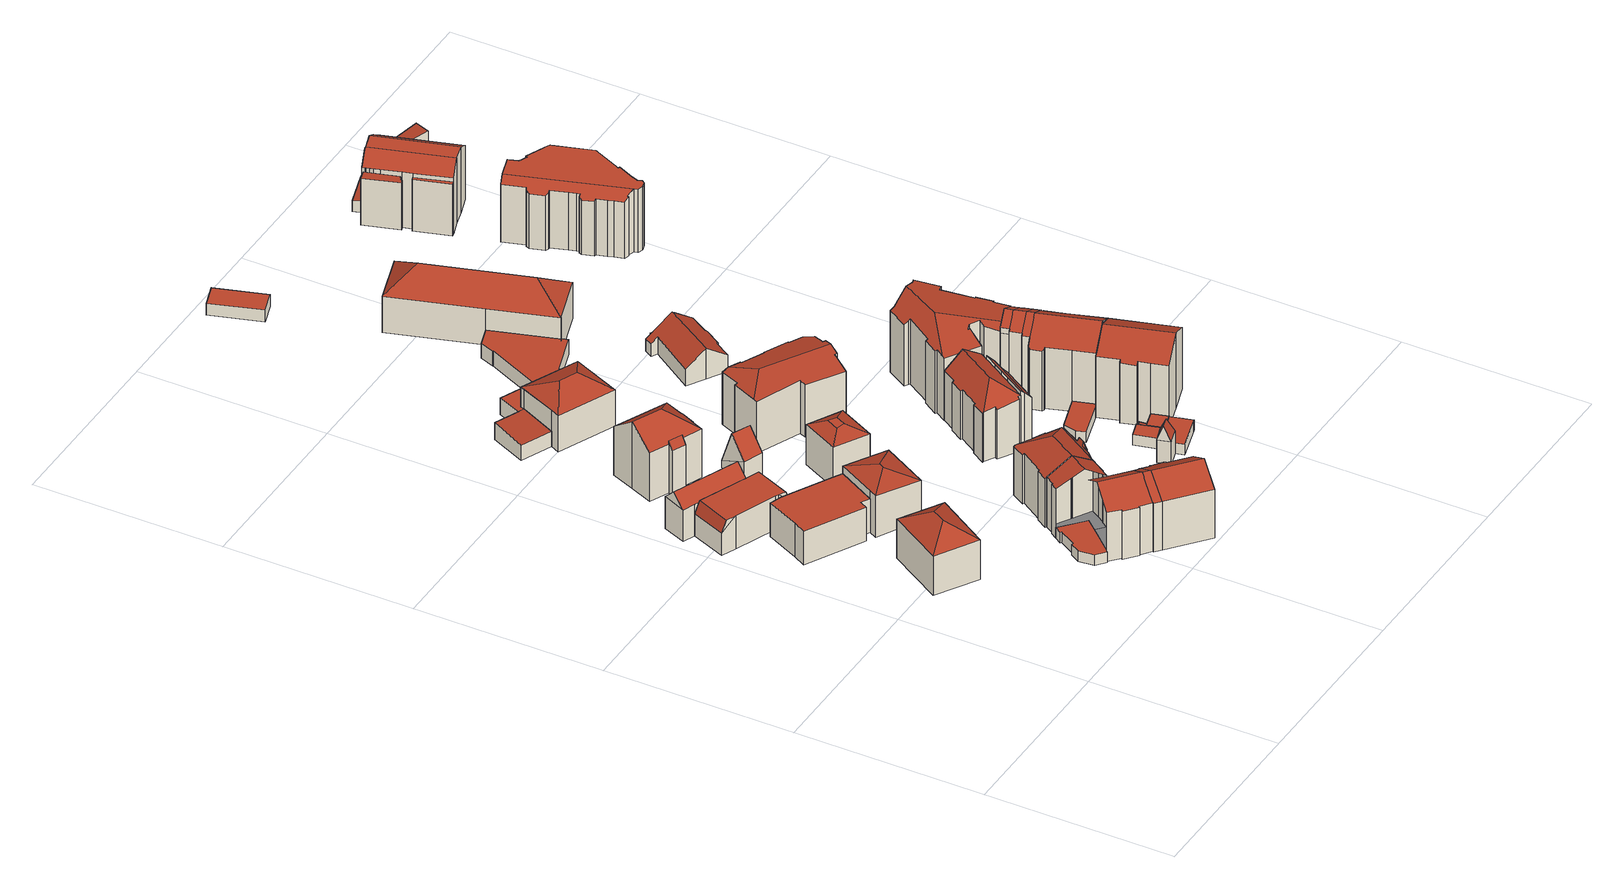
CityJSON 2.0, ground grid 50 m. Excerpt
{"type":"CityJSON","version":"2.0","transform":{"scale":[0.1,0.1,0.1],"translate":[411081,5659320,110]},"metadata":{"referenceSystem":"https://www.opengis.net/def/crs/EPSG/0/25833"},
"CityObjects":{
"building1":{"type":"Building","attributes":{"Dachtyp_tdc":"tdcHipRoof","Gemeindeschluessel":14612000,"Dachneigung":32.7,"QualitaetDacherkennung":68,"Geometrietyp2DReferenz":"3000","measuredHeight":15.18,"function":"31001_9998","roofType":"3200"},"geometry":[{"type":"Solid","lod":"2","boundaries":[[[[0,1,2,3]],[[1,4,5,2]],[[4,6,7,5]],[[6,0,3,7]],[[4,1,8]],[[0,6,9]],[[1,0,9,8]],[[6,4,8,9]],[[3,2,5,7]]]],"semantics":{"surfaces":[{"type":"WallSurface"},{"type":"RoofSurface"},{"type":"GroundSurface"}],"values":[[0,0,0,0,1,1,1,1,2]]}}]},
"building2":{"type":"Building","attributes":{"Dachtyp_tdc":"tdcFreeFormRoof","Gemeindeschluessel":14612000,"Dachneigung":0.311,"QualitaetDacherkennung":63,"Geometrietyp2DReferenz":"3000","measuredHeight":9.63,"function":"31001_9998","roofType":"5000"},"geometry":[{"type":"Solid","lod":"2","boundaries":[[[[10,11,12,13]],[[11,14,15,12]],[[14,16,17,15]],[[16,18,19,17]],[[18,20,21,19]],[[20,22,23,21]],[[22,24,25,23]],[[24,10,13,25]],[[20,18,26,27]],[[28,29,14,11]],[[27,26,16,29,28,10,24,22]],[[18,16,26]],[[11,10,28]],[[22,20,27]],[[16,14,29]],[[13,12,15,17,19,21,23,25]]]],"semantics":{"surfaces":[{"type":"WallSurface"},{"type":"RoofSurface"},{"type":"GroundSurface"}],"values":[[0,0,0,0,0,0,0,0,1,1,1,0,0,0,0,2]]}}]},
"building3":{"type":"Building","attributes":{"Dachtyp_tdc":"tdcPolyFlatRoof","Gemeindeschluessel":14612000,"Dachneigung":0,"QualitaetDacherkennung":50,"Geometrietyp2DReferenz":"3000","measuredHeight":9.53,"function":"31001_9998","roofType":"1000"},"geometry":[{"type":"Solid","lod":"2","boundaries":[[[[30,31,32,33]],[[31,34,35,32]],[[34,36,37,35]],[[36,38,39,37]],[[38,40,41,39]],[[40,42,43,41]],[[42,44,45,43]],[[44,46,47,45]],[[46,30,33,47]],[[46,44,42,40,38,36,34,31,30]],[[33,32,35,37,39,41,43,45,47]]]],"semantics":{"surfaces":[{"type":"WallSurface"},{"type":"RoofSurface"},{"type":"GroundSurface"}],"values":[[0,0,0,0,0,0,0,0,0,1,2]]}}]},
"building4":{"type":"Building","attributes":{"Dachtyp_tdc":"tdcFreeFormRoof","Gemeindeschluessel":14612000,"Dachneigung":44.86,"QualitaetDacherkennung":76,"Geometrietyp2DReferenz":"3000","measuredHeight":12.34,"function":"31001_9998","roofType":"5000"},"geometry":[{"type":"Solid","lod":"2","boundaries":[[[[48,49,15,17]],[[49,50,51,15]],[[50,52,53,51]],[[52,54,55,53]],[[54,48,17,55]],[[56,54,52,57]],[[49,48,56,57,50]],[[52,50,57]],[[48,54,56]],[[17,15,51,53,55]]]],"semantics":{"surfaces":[{"type":"WallSurface"},{"type":"RoofSurface"},{"type":"GroundSurface"}],"values":[[0,0,0,0,0,1,1,0,0,2]]}}]},
"building5":{"type":"Building","attributes":{"Dachtyp_tdc":"tdcFreeFormRoof","Gemeindeschluessel":14612000,"Dachneigung":19.81,"QualitaetDacherkennung":60,"Geometrietyp2DReferenz":"3000","measuredHeight":13.6,"function":"31001_9998","roofType":"5000"},"geometry":[{"type":"Solid","lod":"2","boundaries":[[[[58,59,47,60]],[[59,61,45,47]],[[61,62,63,45]],[[62,64,65,63]],[[64,58,60,65]],[[66,62,61]],[[64,67,58]],[[67,66,61,59,58]],[[64,62,66,67]],[[60,47,45,63,65]]]],"semantics":{"surfaces":[{"type":"WallSurface"},{"type":"RoofSurface"},{"type":"GroundSurface"}],"values":[[0,0,0,0,0,1,1,1,1,2]]}}]},
"building6":{"type":"Building","attributes":{"Gemeindeschluessel":14612000,"Geometrietyp2DReferenz":"3000","function":"31001_9998","roofType":"9999"},"children":["building6-1","building6-2","building6-3"]},
"building6-1":{"type":"BuildingPart","attributes":{"Dachtyp_tdc":"tdcGableRoof","Dachneigung":30.86,"QualitaetDacherkennung":55,"Geometrietyp2DReferenz":"3000","measuredHeight":18.04,"roofType":"3100"},"parents":["building6"],"geometry":[{"type":"MultiSurface","lod":"2","boundaries":[[[68,69,70,71]],[[69,72,73,70]],[[72,74,75,76,73]],[[77,78,79,80]],[[78,81,82,79]],[[81,83,84,82]],[[83,85,86,84]],[[85,68,71,86]],[[81,78,77,87,88]],[[88,74,72,69,68,85,83,81]],[[71,70,73,76,89,90,80,79,82,84,86]]],"semantics":{"surfaces":[{"type":"WallSurface"},{"type":"RoofSurface"},{"type":"GroundSurface"}],"values":[0,0,0,0,0,0,0,0,1,1,2]}}]},
"building6-2":{"type":"BuildingPart","attributes":{"Dachtyp_tdc":"tdcPolyFlatRoof","Dachneigung":0,"QualitaetDacherkennung":0,"Geometrietyp2DReferenz":"3000","measuredHeight":3.03,"roofType":"9999"},"parents":["building6"],"geometry":[{"type":"MultiSurface","lod":"2","boundaries":[[[91,75,92,93,94,95,96,97,98,99,100,101]],[[101,100,102,103]],[[100,99,104,102]],[[99,98,105,104]],[[98,97,106,105]],[[97,96,107,106]],[[96,95,108,107]],[[75,91,109,76]],[[91,101,103,109]],[[103,102,104,105,106,107,108,110,90,89,76,109]],[[90,110,94,93]],[[110,108,95,94]],[[76,89,92,75]],[[89,90,93,92]]],"semantics":{"surfaces":[{"type":"RoofSurface"},{"type":"WallSurface"},{"type":"GroundSurface"},{"type":"ClosureSurface","isClosure":"1","QuelleClosure":"LoD1Solid"}],"values":[0,1,1,1,1,1,1,1,1,2,3,3,3,3]}}]},
"building6-3":{"type":"BuildingPart","attributes":{"Dachtyp_tdc":"tdcGableRoof","Dachneigung":29.23,"QualitaetDacherkennung":61,"Geometrietyp2DReferenz":"3000","measuredHeight":18,"roofType":"3100"},"parents":["building6"],"geometry":[{"type":"MultiSurface","lod":"2","boundaries":[[[111,112,113,114]],[[112,115,77,80,113]],[[116,117,118,108,95]],[[117,119,120,118]],[[119,121,122,120]],[[121,123,124,122]],[[123,125,126,124]],[[125,127,128,126]],[[127,111,114,128]],[[123,121,119,117,116,129]],[[129,115,112,111,127,125,123]],[[114,113,80,90,110,108,118,120,122,124,126,128]]],"semantics":{"surfaces":[{"type":"WallSurface"},{"type":"RoofSurface"},{"type":"GroundSurface"}],"values":[0,0,0,0,0,0,0,0,0,1,1,2]}}]},
"building7":{"type":"Building","attributes":{"Gemeindeschluessel":14612000,"Geometrietyp2DReferenz":"3000","function":"31001_9998","roofType":"9999"},"children":["building7-1","building7-2"]},
"building7-1":{"type":"BuildingPart","attributes":{"Dachtyp_tdc":"tdcHipAndGableRoof","Dachneigung":37.52,"QualitaetDacherkennung":73,"Geometrietyp2DReferenz":"3000","measuredHeight":19.04,"roofType":"5000"},"parents":["building7"],"geometry":[{"type":"MultiSurface","lod":"2","boundaries":[[[130,131,132]],[[131,133,134,132]],[[133,135,136,134]],[[135,137,138,136]],[[137,139,140,138]],[[139,141,142,140]],[[141,143,144,142]],[[143,145,146,144]],[[145,147,148,146]],[[147,149,150,148]],[[149,151,152,150]],[[149,147,145,143,141,139,153]],[[139,137,135,153]],[[135,133,131,130,151,149,153]],[[132,134,136,138,140,142,144,146,148,150,152]]],"semantics":{"surfaces":[{"type":"WallSurface"},{"type":"RoofSurface"},{"type":"GroundSurface"}],"values":[0,0,0,0,0,0,0,0,0,0,0,1,1,1,2]}}]},
"building7-2":{"type":"BuildingPart","attributes":{"Dachtyp_tdc":"tdcPolyFlatRoof","Dachneigung":57.8,"QualitaetDacherkennung":45,"Geometrietyp2DReferenz":"3000","measuredHeight":14.94,"roofType":"2100"},"parents":["building7"],"geometry":[{"type":"MultiSurface","lod":"2","boundaries":[[[154,155,132,156]],[[155,130,132]],[[157,158,152,151]],[[158,159,160,152]],[[159,154,156,160]],[[159,158,157,155,154]],[[156,132,152,160]]],"semantics":{"surfaces":[{"type":"WallSurface"},{"type":"RoofSurface"},{"type":"GroundSurface"}],"values":[0,0,0,0,0,1,2]}}]},
"building8":{"type":"Building","attributes":{"Gemeindeschluessel":14612000,"Geometrietyp2DReferenz":"3000","function":"31001_9998","roofType":"9999"},"children":["building8-1","building8-2"]},
"building8-1":{"type":"BuildingPart","attributes":{"Dachtyp_tdc":"tdcGableRoof","Dachneigung":31.19,"QualitaetDacherkennung":63,"Geometrietyp2DReferenz":"3000","measuredHeight":18.06,"roofType":"3100"},"parents":["building8"],"geometry":[{"type":"MultiSurface","lod":"2","boundaries":[[[161,162,163,164]],[[162,165,166,163]],[[165,167,168,166]],[[167,169,170,168]],[[169,171,172,170]],[[171,173,174,172]],[[173,175,176,174]],[[175,177,178,176]],[[177,179,180,178]],[[181,182,183,184]],[[182,161,164,183]],[[185,186,187,179,177,175]],[[175,173,171,169,167,165,162,161,182,181,188,189,185]],[[164,163,166,168,170,172,174,176,178,180,190,184,183]]],"semantics":{"surfaces":[{"type":"WallSurface"},{"type":"RoofSurface"},{"type":"GroundSurface"}],"values":[0,0,0,0,0,0,0,0,0,0,0,1,1,2]}}]},
"building8-2":{"type":"BuildingPart","attributes":{"Dachtyp_tdc":"tdcFreeFormRoof","Dachneigung":30.19,"QualitaetDacherkennung":47,"Geometrietyp2DReferenz":"3000","measuredHeight":18.04,"roofType":"5000"},"parents":["building8"],"geometry":[{"type":"MultiSurface","lod":"2","boundaries":[[[191,192,180,179]],[[191,193,84,192]],[[193,78,79,84]],[[78,194,181,184,79]],[[179,186,195,189,196,197,193,191]],[[196,194,78,197]],[[78,193,197]],[[180,192,84,79,184,190]]],"semantics":{"surfaces":[{"type":"WallSurface"},{"type":"RoofSurface"},{"type":"GroundSurface"}],"values":[0,0,0,0,1,1,0,2]}}]},
"building9":{"type":"Building","attributes":{"Dachtyp_tdc":"tdcGableRoof","Gemeindeschluessel":14612000,"Dachneigung":69.02,"QualitaetDacherkennung":4,"Geometrietyp2DReferenz":"3000","measuredHeight":11.81,"function":"31001_9998","roofType":"3100"},"geometry":[{"type":"Solid","lod":"2","boundaries":[[[[198,199,200,201]],[[199,202,203,200]],[[202,204,205,203]],[[199,198,206]],[[204,202,207]],[[198,204,207,206]],[[202,199,206,207]],[[205,201,200,203]],[[204,198,201,205]]]],"semantics":{"surfaces":[{"type":"WallSurface"},{"type":"RoofSurface"},{"type":"GroundSurface"}],"values":[[0,0,0,0,0,1,1,2,0]]}}]},
"building10":{"type":"Building","attributes":{"Dachtyp_tdc":"tdcPolyFlatRoof","Gemeindeschluessel":14612000,"Dachneigung":2.94,"QualitaetDacherkennung":82,"Geometrietyp2DReferenz":"3000","measuredHeight":4.94,"function":"31001_9998","roofType":"2100"},"geometry":[{"type":"Solid","lod":"2","boundaries":[[[[208,209,210,211]],[[209,212,213,210]],[[214,215,216,217]],[[215,208,211,216]],[[215,214,212,209,208]],[[211,210,213,217,216]],[[212,214,217,213]]]],"semantics":{"surfaces":[{"type":"WallSurface"},{"type":"RoofSurface"},{"type":"GroundSurface"}],"values":[[0,0,0,0,1,2,0]]}}]},
"building11":{"type":"Building","attributes":{"Gemeindeschluessel":14612000,"Geometrietyp2DReferenz":"3000","function":"31001_9998","roofType":"9999"},"children":["building11-1","building11-2"]},
"building11-1":{"type":"BuildingPart","attributes":{"Dachtyp_tdc":"tdcHipAndGableRoof","Dachneigung":30.43,"QualitaetDacherkennung":66,"Geometrietyp2DReferenz":"3000","measuredHeight":18.02,"roofType":"5000"},"parents":["building11"],"geometry":[{"type":"MultiSurface","lod":"2","boundaries":[[[218,219,122,220]],[[219,221,222,122]],[[221,223,224,222]],[[223,225,226,224]],[[225,227,228,226]],[[227,229,230,228]],[[229,231,232,230]],[[231,233,234,232]],[[233,235,236,234]],[[235,237,238,236]],[[237,239,240,238]],[[239,241,242,240]],[[241,243,244,245,242]],[[246,125,126,247,248]],[[125,218,220,126]],[[243,241,239,237,235,233,249]],[[233,231,229,227,225,223,221,219,218,249]],[[218,125,246,243,249]],[[220,122,222,224,226,228,230,232,234,236,238,240,242,245,247,126]]],"semantics":{"surfaces":[{"type":"WallSurface"},{"type":"RoofSurface"},{"type":"GroundSurface"}],"values":[0,0,0,0,0,0,0,0,0,0,0,0,0,0,0,1,1,1,2]}}]},
"building11-2":{"type":"BuildingPart","attributes":{"Dachtyp_tdc":"tdcFreeFormRoof","Dachneigung":70.97,"QualitaetDacherkennung":23,"Geometrietyp2DReferenz":"3000","measuredHeight":15.74,"roofType":"5000"},"parents":["building11"],"geometry":[{"type":"MultiSurface","lod":"2","boundaries":[[[250,251,252,253]],[[251,254,255,252]],[[254,256,257,255]],[[256,258,259,257]],[[258,248,247,259]],[[244,260,261,245]],[[260,262,263,261]],[[262,264,265,263]],[[264,266,267,265]],[[266,268,269,267]],[[268,250,253,269]],[[270,266,264]],[[271,272,270,264,262]],[[262,260,273,271]],[[273,260,244]],[[274,275,276,277,272,271,273,244,248]],[[274,248,258]],[[275,274,258,256]],[[256,254,251,276,275]],[[278,277,276,251,250]],[[278,250,268]],[[270,272,277,278,268,266]],[[253,252,255,257,259,247,245,261,263,265,267,269]]],"semantics":{"surfaces":[{"type":"WallSurface"},{"type":"RoofSurface"},{"type":"GroundSurface"}],"values":[0,0,0,0,0,0,0,0,0,0,0,1,1,1,1,1,1,1,1,1,1,1,2]}}]},
"building12":{"type":"Building","attributes":{"Dachtyp_tdc":"tdcCutTentRoof","Gemeindeschluessel":14612000,"Dachneigung":25.81,"QualitaetDacherkennung":68,"Geometrietyp2DReferenz":"3000","measuredHeight":13.12,"function":"31001_9998","roofType":"9999"},"geometry":[{"type":"Solid","lod":"2","boundaries":[[[[279,280,281,282]],[[280,283,284,281]],[[283,285,286,284]],[[285,279,282,286]],[[280,279,287,288]],[[283,280,288,289]],[[285,283,289,290]],[[279,285,290,287]],[[290,289,288,287]],[[282,281,284,286]]]],"semantics":{"surfaces":[{"type":"WallSurface"},{"type":"RoofSurface"},{"type":"GroundSurface"}],"values":[[0,0,0,0,1,1,1,1,1,2]]}}]},
"building13":{"type":"Building","attributes":{"Dachtyp_tdc":"tdcHipRoof","Gemeindeschluessel":14612000,"Dachneigung":26.36,"QualitaetDacherkennung":63,"Geometrietyp2DReferenz":"3000","measuredHeight":13.68,"function":"31001_2000","roofType":"3200"},"geometry":[{"type":"Solid","lod":"2","boundaries":[[[[291,292,216,293]],[[292,294,217,216]],[[294,295,296,217]],[[295,297,298,296]],[[297,299,300,298]],[[299,301,302,300]],[[301,291,293,302]],[[291,303,304,305,292]],[[301,299,306]],[[291,301,306,303]],[[299,307,304,303,306]],[[295,304,307,297]],[[297,307,299]],[[292,305,294]],[[294,305,304,295]],[[293,216,217,296,298,300,302]]]],"semantics":{"surfaces":[{"type":"WallSurface"},{"type":"RoofSurface"},{"type":"GroundSurface"}],"values":[[0,0,0,0,0,0,0,1,1,1,1,0,0,0,0,2]]}}]},
"building14":{"type":"Building","attributes":{"Dachtyp_tdc":"tdcPolyFlatRoof","Gemeindeschluessel":14612000,"Dachneigung":0,"QualitaetDacherkennung":70,"Geometrietyp2DReferenz":"3000","measuredHeight":4.78,"function":"31001_2000","roofType":"1000"},"geometry":[{"type":"Solid","lod":"2","boundaries":[[[[308,309,310,213]],[[309,311,312,310]],[[311,313,298,312]],[[313,314,296,298]],[[314,315,217,296]],[[315,308,213,217]],[[315,314,313,311,309,308]],[[213,310,312,298,296,217]]]],"semantics":{"surfaces":[{"type":"WallSurface"},{"type":"RoofSurface"},{"type":"GroundSurface"}],"values":[[0,0,0,0,0,0,1,2]]}}]},
"building15":{"type":"Building","attributes":{"Dachtyp_tdc":"tdcFreeFormRoof","Gemeindeschluessel":14612000,"Dachneigung":14.79,"QualitaetDacherkennung":44,"Geometrietyp2DReferenz":"3000","measuredHeight":17,"function":"31001_9998","roofType":"5000"},"geometry":[{"type":"Solid","lod":"2","boundaries":[[[[316,317,318,319]],[[317,320,321,318]],[[320,322,323,321]],[[322,324,325,323]],[[324,326,327,325]],[[326,328,329,327]],[[328,330,331,329]],[[330,332,333,331]],[[332,334,335,333]],[[334,336,337,335]],[[336,338,339,337]],[[338,340,341,339]],[[340,342,343,341]],[[342,344,345,343]],[[344,346,347,345]],[[346,348,349,347]],[[348,350,351,349]],[[352,353,346,344,342,340,354]],[[332,330,328,355,352,354,338,336,334]],[[324,322,320,317,316,356,357,350,348,353,352,355,326]],[[348,346,353]],[[328,326,355]],[[340,338,354]],[[351,358,359,319,318,321,323,325,327,329,331,333,335,337,339,341,343,345,347,349]],[[356,316,319,359]],[[350,357,358,351]],[[357,356,359,358]]]],"semantics":{"surfaces":[{"type":"WallSurface"},{"type":"RoofSurface"},{"type":"GroundSurface"}],"values":[[0,0,0,0,0,0,0,0,0,0,0,0,0,0,0,0,0,1,1,1,0,0,0,2,0,0,0]]}}]},
"building16":{"type":"Building","attributes":{"Gemeindeschluessel":14612000,"Geometrietyp2DReferenz":"3000","function":"31001_9998","roofType":"9999"},"children":["building16-1","building16-2","building16-3"]},
"building16-1":{"type":"BuildingPart","attributes":{"Dachtyp_tdc":"tdcHipAndGableRoof","Dachneigung":43.35,"QualitaetDacherkennung":42,"Geometrietyp2DReferenz":"3000","measuredHeight":18.67,"roofType":"5000"},"parents":["building16"],"geometry":[{"type":"MultiSurface","lod":"2","boundaries":[[[360,361,362,363]],[[361,364,365,362]],[[364,366,367,365]],[[366,368,369,367]],[[368,370,371,369]],[[370,372,373,371]],[[372,374,375,373]],[[374,376,377,375]],[[378,379,380,381]],[[379,382,383,380]],[[382,384,385,383]],[[384,386,387,385]],[[386,388,389,387]],[[388,390,391,389]],[[390,392,393,391]],[[392,360,363,393]],[[388,386,384,382,379,378,394]],[[378,376,374,372,394]],[[372,370,368,366,364,361,360,392,390,388,394]],[[363,362,365,367,369,371,373,375,377,381,380,383,385,387,389,391,393]]],"semantics":{"surfaces":[{"type":"WallSurface"},{"type":"RoofSurface"},{"type":"GroundSurface"}],"values":[0,0,0,0,0,0,0,0,0,0,0,0,0,0,0,0,1,1,1,2]}}]},
"building16-2":{"type":"BuildingPart","attributes":{"Dachtyp_tdc":"tdcPolyFlatRoof","Dachneigung":47.5,"QualitaetDacherkennung":33,"Geometrietyp2DReferenz":"3000","measuredHeight":15.87,"roofType":"2100"},"parents":["building16"],"geometry":[{"type":"MultiSurface","lod":"2","boundaries":[[[395,396,397,398,399]],[[396,400,401,397]],[[400,402,403,404,401]],[[402,400,396,395]],[[398,397,401,404]]],"semantics":{"surfaces":[{"type":"WallSurface"},{"type":"RoofSurface"},{"type":"GroundSurface"}],"values":[0,0,0,1,2]}}]},
"building16-3":{"type":"BuildingPart","attributes":{"Dachtyp_tdc":"tdcPolyFlatRoof","Dachneigung":43.51,"QualitaetDacherkennung":34,"Geometrietyp2DReferenz":"3000","measuredHeight":16.66,"roofType":"2100"},"parents":["building16"],"geometry":[{"type":"MultiSurface","lod":"2","boundaries":[[[405,399,398,406]],[[403,407,378,381,404]],[[408,405,406,377,376]],[[408,407,403,399,405]],[[406,398,404,381,377]]],"semantics":{"surfaces":[{"type":"WallSurface"},{"type":"RoofSurface"},{"type":"GroundSurface"}],"values":[0,0,0,1,2]}}]},
"building17":{"type":"Building","attributes":{"Dachtyp_tdc":"tdcFreeFormRoof","Gemeindeschluessel":14612000,"Dachneigung":67.35,"QualitaetDacherkennung":6,"Geometrietyp2DReferenz":"3000","measuredHeight":10.75,"function":"31001_9998","roofType":"5000"},"geometry":[{"type":"Solid","lod":"2","boundaries":[[[[409,410,411,412]],[[410,413,414,411]],[[413,415,416,414]],[[415,409,412,416]],[[417,418,415,413]],[[417,413,410]],[[418,417,410,409]],[[418,409,415]],[[412,411,414,416]]]],"semantics":{"surfaces":[{"type":"WallSurface"},{"type":"RoofSurface"},{"type":"GroundSurface"}],"values":[[0,0,0,0,1,1,1,0,2]]}}]},
"building18":{"type":"Building","attributes":{"Dachtyp_tdc":"tdcPolyFlatRoof","Gemeindeschluessel":14612000,"Dachneigung":0,"QualitaetDacherkennung":76,"Geometrietyp2DReferenz":"3000","measuredHeight":4.17,"function":"31001_2000","roofType":"1000"},"geometry":[{"type":"Solid","lod":"2","boundaries":[[[[419,420,300,421]],[[420,422,298,300]],[[422,423,312,298]],[[423,424,425,312]],[[424,426,427,425]],[[426,428,429,427]],[[428,430,431,429]],[[430,432,433,431]],[[432,434,435,433]],[[434,436,437,435]],[[436,419,421,437]],[[436,434,432,430,428,426,424,423,422,420,419]],[[421,300,298,312,425,427,429,431,433,435,437]]]],"semantics":{"surfaces":[{"type":"WallSurface"},{"type":"RoofSurface"},{"type":"GroundSurface"}],"values":[[0,0,0,0,0,0,0,0,0,0,0,1,2]]}}]},
"building19":{"type":"Building","attributes":{"Dachtyp_tdc":"tdcPolyFlatRoof","Gemeindeschluessel":14612000,"Dachneigung":0,"QualitaetDacherkennung":60,"Geometrietyp2DReferenz":"3000","measuredHeight":3,"function":"31001_9998","roofType":"1000"},"geometry":[{"type":"Solid","lod":"2","boundaries":[[[[438,439,440,441]],[[439,442,443,440]],[[442,444,445,443]],[[444,446,447,445]],[[446,448,449,447]],[[448,438,441,449]],[[448,446,444,442,439,438]],[[441,440,443,445,447,449]]]],"semantics":{"surfaces":[{"type":"WallSurface"},{"type":"RoofSurface"},{"type":"GroundSurface"}],"values":[[0,0,0,0,0,0,1,2]]}}]},
"building20":{"type":"Building","attributes":{"Dachtyp_tdc":"tdcPolyFlatRoof","Gemeindeschluessel":14612000,"Dachneigung":0,"QualitaetDacherkennung":75,"Geometrietyp2DReferenz":"3000","measuredHeight":3,"function":"31001_9998","roofType":"1000"},"geometry":[{"type":"Solid","lod":"2","boundaries":[[[[450,451,414,452]],[[451,453,411,414]],[[453,438,441,411]],[[438,448,449,441]],[[448,454,455,449]],[[454,456,457,455]],[[456,458,459,457]],[[458,450,452,459]],[[458,456,454,448,438,453,451,450]],[[452,414,411,441,449,455,457,459]]]],"semantics":{"surfaces":[{"type":"WallSurface"},{"type":"RoofSurface"},{"type":"GroundSurface"}],"values":[[0,0,0,0,0,0,0,0,1,2]]}}]},
"building21":{"type":"Building","attributes":{"Dachtyp_tdc":"tdcPolyFlatRoof","Gemeindeschluessel":14612000,"Dachneigung":6.53,"QualitaetDacherkennung":76,"Geometrietyp2DReferenz":"3000","measuredHeight":3,"function":"31001_9998","roofType":"2100"},"geometry":[{"type":"Solid","lod":"2","boundaries":[[[[460,461,462,463]],[[461,464,465,462]],[[464,466,467,465]],[[466,460,463,467]],[[466,464,461,460]],[[463,462,465,467]]]],"semantics":{"surfaces":[{"type":"WallSurface"},{"type":"RoofSurface"},{"type":"GroundSurface"}],"values":[[0,0,0,0,1,2]]}}]},
"building22":{"type":"Building","attributes":{"Dachtyp_tdc":"tdcPolyFlatRoof","Gemeindeschluessel":14612000,"Dachneigung":0,"QualitaetDacherkennung":53,"Geometrietyp2DReferenz":"3000","measuredHeight":3,"function":"31001_9998","roofType":"1000"},"geometry":[{"type":"Solid","lod":"2","boundaries":[[[[468,469,470,471]],[[469,472,473,470]],[[472,474,475,473]],[[474,476,477,475]],[[476,478,479,477]],[[478,468,471,479]],[[478,476,474,472,469,468]],[[471,470,473,475,477,479]]]],"semantics":{"surfaces":[{"type":"WallSurface"},{"type":"RoofSurface"},{"type":"GroundSurface"}],"values":[[0,0,0,0,0,0,1,2]]}}]},
"building23":{"type":"Building","attributes":{"Dachtyp_tdc":"tdcPolyFlatRoof","Gemeindeschluessel":14612000,"Dachneigung":0,"QualitaetDacherkennung":76,"Geometrietyp2DReferenz":"3000","measuredHeight":3,"function":"31001_9998","roofType":"1000"},"geometry":[{"type":"Solid","lod":"2","boundaries":[[[[480,481,467,463]],[[481,482,483,467]],[[482,484,485,483]],[[484,486,487,485]],[[486,480,463,487]],[[486,484,482,481,480]],[[463,467,483,485,487]]]],"semantics":{"surfaces":[{"type":"WallSurface"},{"type":"RoofSurface"},{"type":"GroundSurface"}],"values":[[0,0,0,0,0,1,2]]}}]},
"building24":{"type":"Building","attributes":{"Dachtyp_tdc":"tdcPolyFlatRoof","Gemeindeschluessel":14612000,"Dachneigung":0,"QualitaetDacherkennung":89,"Geometrietyp2DReferenz":"3000","measuredHeight":3.4,"function":"31001_2000","roofType":"1000"},"geometry":[{"type":"Solid","lod":"2","boundaries":[[[[488,489,490,491]],[[489,492,493,490]],[[492,494,495,493]],[[494,488,491,495]],[[494,492,489,488]],[[491,490,493,495]]]],"semantics":{"surfaces":[{"type":"WallSurface"},{"type":"RoofSurface"},{"type":"GroundSurface"}],"values":[[0,0,0,0,1,2]]}}]},
"building25":{"type":"Building","attributes":{"Gemeindeschluessel":14612000,"Geometrietyp2DReferenz":"3000","function":"31001_9998","roofType":"9999"},"children":["building25-1","building25-2"]},
"building25-1":{"type":"BuildingPart","attributes":{"Dachtyp_tdc":"tdcPolyFlatRoof","Dachneigung":0,"QualitaetDacherkennung":60,"Geometrietyp2DReferenz":"3000","measuredHeight":2.66,"roofType":"1000"},"parents":["building25"],"geometry":[{"type":"MultiSurface","lod":"2","boundaries":[[[496,497,498,499]],[[497,500,501,498]],[[500,502,503,501]],[[502,500,497,496,504]],[[499,498,501,503,505]]],"semantics":{"surfaces":[{"type":"WallSurface"},{"type":"RoofSurface"},{"type":"GroundSurface"}],"values":[0,0,0,1,2]}}]},
"building25-2":{"type":"BuildingPart","attributes":{"Dachtyp_tdc":"tdcGableRoof","Dachneigung":34.4,"QualitaetDacherkennung":55,"Geometrietyp2DReferenz":"3000","measuredHeight":8.77,"roofType":"3100"},"parents":["building25"],"geometry":[{"type":"MultiSurface","lod":"2","boundaries":[[[506,507,508,509,510,511,512,513]],[[514,515,516,503,502]],[[515,517,518,516]],[[513,519,520,521,522,517,515,514,506]],[[518,523,524,525,526,527,528,529,530,531,532,499,505,503,516]],[[517,522,523,518]],[[522,521,524,523]],[[521,520,525,524]],[[520,519,526,525]],[[519,513,527,526]],[[513,512,528,527]],[[512,511,529,528]],[[511,510,530,529]],[[510,509,531,530]],[[509,508,532,531]],[[508,507,496,499,532]]],"semantics":{"surfaces":[{"type":"RoofSurface"},{"type":"WallSurface"},{"type":"GroundSurface"}],"values":[0,1,1,0,2,1,1,1,1,1,1,1,1,1,1,1]}}]},
"building26":{"type":"Building","attributes":{"Dachtyp_tdc":"tdcFreeFormRoof","Gemeindeschluessel":14612000,"Dachneigung":10.57,"QualitaetDacherkennung":13,"Geometrietyp2DReferenz":"3000","measuredHeight":21.38,"function":"31001_9998","roofType":"5000"},"geometry":[{"type":"Solid","lod":"2","boundaries":[[[[533,534,535,536]],[[534,537,538,535]],[[537,539,540,538]],[[539,541,542,540]],[[541,543,544,542]],[[543,545,546,544]],[[545,547,548,546]],[[547,549,550,548]],[[549,551,552,550]],[[551,553,554,552]],[[553,555,556,554]],[[555,557,558,556]],[[557,559,560,558]],[[559,561,562,560]],[[561,563,564,562]],[[563,565,566,564]],[[565,567,568,566]],[[567,569,570,568]],[[569,571,572,570]],[[571,573,574,572]],[[573,575,576,574]],[[575,577,578,576]],[[577,579,580,578]],[[579,581,582,580]],[[581,583,584,582]],[[583,585,586,584]],[[585,533,536,586]],[[534,533,585,587,588,589,545,543,541,539,537]],[[587,583,581,579,577,575,573,571,569,567,565,590,588]],[[588,590,563,561,559,557,555,553,551,549,547,589]],[[585,583,587]],[[565,563,590]],[[547,545,589]],[[536,535,538,540,542,544,546,548,550,552,554,556,558,560,562,564,566,568,570,572,574,576,578,580,582,584,586]]]],"semantics":{"surfaces":[{"type":"WallSurface"},{"type":"RoofSurface"},{"type":"GroundSurface"}],"values":[[0,0,0,0,0,0,0,0,0,0,0,0,0,0,0,0,0,0,0,0,0,0,0,0,0,0,0,1,1,1,0,0,0,2]]}}]},
"building27":{"type":"Building","attributes":{"Dachtyp_tdc":"tdcFreeFormRoof","Gemeindeschluessel":14612000,"Dachneigung":37.83,"QualitaetDacherkennung":79,"Geometrietyp2DReferenz":"3000","measuredHeight":15.71,"function":"31001_2000","roofType":"5000"},"geometry":[{"type":"Solid","lod":"2","boundaries":[[[[591,592,593,594]],[[592,595,596,593]],[[595,597,598,596]],[[597,599,600,598]],[[599,601,602,600]],[[601,591,594,602]],[[591,601,603]],[[592,604,597,595]],[[604,603,601,599,597]],[[592,591,603,604]],[[594,593,596,598,600,602]]]],"semantics":{"surfaces":[{"type":"WallSurface"},{"type":"RoofSurface"},{"type":"GroundSurface"}],"values":[[0,0,0,0,0,0,1,1,1,1,2]]}}]},
"building28":{"type":"Building","attributes":{"Dachtyp_tdc":"tdcGableRoof","Gemeindeschluessel":14612000,"Dachneigung":27.24,"QualitaetDacherkennung":72,"Geometrietyp2DReferenz":"3000","measuredHeight":21.42,"function":"31001_9998","roofType":"3100"},"geometry":[{"type":"Solid","lod":"2","boundaries":[[[[605,606,607,608]],[[606,609,610,607]],[[609,611,612,610]],[[611,613,479,612]],[[613,614,477,479]],[[614,615,616,477]],[[615,617,618,616]],[[617,619,620,618]],[[619,621,622,620]],[[621,623,455,622]],[[623,624,625,455]],[[624,605,608,625]],[[621,619,617,615]],[[615,614,613,611,609,606,605,624,623,621]],[[608,607,610,612,479,477,616,618,620,622,455,625]]]],"semantics":{"surfaces":[{"type":"WallSurface"},{"type":"RoofSurface"},{"type":"GroundSurface"}],"values":[[0,0,0,0,0,0,0,0,0,0,0,0,1,1,2]]}}]},
"building29":{"type":"Building","attributes":{"Gemeindeschluessel":14612000,"Geometrietyp2DReferenz":"3000","function":"31001_9998","roofType":"9999"},"children":["building29-1","building29-2","building29-3","building29-4"]},
"building29-1":{"type":"BuildingPart","attributes":{"Dachtyp_tdc":"tdcGableRoof","Dachneigung":32.11,"QualitaetDacherkennung":60,"Geometrietyp2DReferenz":"3000","measuredHeight":21.89,"roofType":"3100"},"parents":["building29"],"geometry":[{"type":"MultiSurface","lod":"2","boundaries":[[[626,627,628,629]],[[627,630,631,628]],[[632,633,634,635,636]],[[637,630,627,626,638,639]],[[639,632,636,637]],[[640,641,629,628,631,642,635,634]]],"semantics":{"surfaces":[{"type":"WallSurface"},{"type":"RoofSurface"},{"type":"GroundSurface"}],"values":[0,0,0,1,1,2]}}]},
"building29-2":{"type":"BuildingPart","attributes":{"Dachtyp_tdc":"tdcGableRoof","Dachneigung":32.15,"QualitaetDacherkennung":52,"Geometrietyp2DReferenz":"3000","measuredHeight":21.89,"roofType":"3100"},"parents":["building29"],"geometry":[{"type":"MultiSurface","lod":"2","boundaries":[[[643,636,635,644]],[[645,646,631,630]],[[645,647,648,649,646]],[[650,651,652,653]],[[651,643,644,652]],[[654,655,656,647,645,630,637]],[[637,636,643,651,650,657,658,654]],[[644,635,642,631,646,649,659,653,652]]],"semantics":{"surfaces":[{"type":"WallSurface"},{"type":"RoofSurface"},{"type":"GroundSurface"}],"values":[0,0,0,0,0,1,1,2]}}]},
"building29-3":{"type":"BuildingPart","attributes":{"Dachtyp_tdc":"tdcGableRoof","Dachneigung":31.65,"QualitaetDacherkennung":44,"Geometrietyp2DReferenz":"3000","measuredHeight":21.88,"roofType":"3100"},"parents":["building29"],"geometry":[{"type":"MultiSurface","lod":"2","boundaries":[[[660,661,584,586]],[[661,650,653,584]],[[648,660,586,649]],[[647,656,655,662,663]],[[662,655,654,658,650,661]],[[660,663,662,661]],[[648,647,663,660]],[[586,584,653,659,649]]],"semantics":{"surfaces":[{"type":"WallSurface"},{"type":"RoofSurface"},{"type":"GroundSurface"}],"values":[0,0,0,1,1,0,0,2]}}]},
"building29-4":{"type":"BuildingPart","attributes":{"Dachtyp_tdc":"tdcGableRoof","Dachneigung":31.91,"QualitaetDacherkennung":67,"Geometrietyp2DReferenz":"3000","measuredHeight":21.88,"roofType":"3100"},"parents":["building29"],"geometry":[{"type":"MultiSurface","lod":"2","boundaries":[[[664,665,666,667]],[[665,668,669,666]],[[668,670,671,669]],[[670,672,673,671]],[[672,617,674,673]],[[617,675,676,674]],[[675,677,678,676]],[[677,679,680,678]],[[679,681,682,680]],[[681,683,684,682]],[[683,685,686,684]],[[685,687,688,686]],[[687,689,690,688]],[[689,626,629,690]],[[633,691,692,634]],[[691,664,667,692]],[[693,626,689,687,685,683,681,679,677,675]],[[675,617,672,670,668,665,664,691,633,694,639,693]],[[667,666,669,671,673,674,676,678,680,682,684,686,688,690,629,641,640,634,692]]],"semantics":{"surfaces":[{"type":"WallSurface"},{"type":"RoofSurface"},{"type":"GroundSurface"}],"values":[0,0,0,0,0,0,0,0,0,0,0,0,0,0,0,0,1,1,2]}}]},
"building30":{"type":"Building","attributes":{"Gemeindeschluessel":14612000,"Geometrietyp2DReferenz":"3000","function":"31001_9998","roofType":"9999"},"children":["building30-1","building30-2","building30-3"]},
"building30-1":{"type":"BuildingPart","attributes":{"Dachtyp_tdc":"tdcCutGableRoof","Dachneigung":33.57,"QualitaetDacherkennung":52,"Geometrietyp2DReferenz":"3000","measuredHeight":18.82,"roofType":"9999"},"parents":["building30"],"geometry":[{"type":"MultiSurface","lod":"2","boundaries":[[[695,696,697,698]],[[696,699,700,697]],[[699,701,702,700]],[[701,703,704,702]],[[703,705,706,707,704]],[[708,709,710,711,712,713]],[[714,715,716,717]],[[715,718,719,716]],[[718,720,721,719]],[[720,695,698,721]],[[701,699,696,695,720]],[[718,715,714,709,708,705,703]],[[720,718,703,701]],[[698,697,700,702,704,707,712,711,717,716,719,721]]],"semantics":{"surfaces":[{"type":"WallSurface"},{"type":"RoofSurface"},{"type":"GroundSurface"}],"values":[0,0,0,0,0,0,0,0,0,0,1,1,1,2]}}]},
"building30-2":{"type":"BuildingPart","attributes":{"Dachtyp_tdc":"tdcPolyFlatRoof","Dachneigung":0,"QualitaetDacherkennung":27,"Geometrietyp2DReferenz":"3000","measuredHeight":14.74,"roofType":"1000"},"parents":["building30"],"geometry":[{"type":"MultiSurface","lod":"2","boundaries":[[[706,722,723,707]],[[722,724,725,723]],[[724,713,712,725]],[[724,722,706,713]],[[712,707,723,725]]],"semantics":{"surfaces":[{"type":"WallSurface"},{"type":"RoofSurface"},{"type":"GroundSurface"}],"values":[0,0,0,1,2]}}]},
"building30-3":{"type":"BuildingPart","attributes":{"Dachtyp_tdc":"tdcFreeFormRoof","Dachneigung":74.64,"QualitaetDacherkennung":19,"Geometrietyp2DReferenz":"3000","measuredHeight":14.91,"roofType":"5000"},"parents":["building30"],"geometry":[{"type":"MultiSurface","lod":"2","boundaries":[[[726,727,717,728]],[[710,729,730,711]],[[729,726,728,730]],[[727,726,731]],[[726,729,732,731]],[[729,710,732]],[[710,727,731,732]],[[728,717,711,730]]],"semantics":{"surfaces":[{"type":"WallSurface"},{"type":"RoofSurface"},{"type":"GroundSurface"}],"values":[0,0,0,1,1,1,1,2]}}]},
"building31":{"type":"Building","attributes":{"Dachtyp_tdc":"tdcFreeFormRoof","Gemeindeschluessel":14612000,"Dachneigung":1.29,"QualitaetDacherkennung":44,"Geometrietyp2DReferenz":"3000","measuredHeight":18.16,"function":"31001_9998","roofType":"5000"},"geometry":[{"type":"Solid","lod":"2","boundaries":[[[[733,734,735,736]],[[734,737,738,735]],[[737,739,740,738]],[[739,741,742,740]],[[741,743,744,742]],[[743,745,746,744]],[[745,747,748,746]],[[747,749,750,748]],[[749,751,752,750]],[[751,753,754,752]],[[753,755,756,754]],[[755,757,758,756]],[[757,759,760,758]],[[759,761,762,760]],[[761,763,764,762]],[[763,765,766,764]],[[765,767,768,766]],[[767,769,770,768]],[[769,771,772,770]],[[771,773,774,772]],[[773,775,776,774]],[[775,777,778,776]],[[777,779,780,778]],[[779,781,782,780]],[[781,783,784,782]],[[783,785,786,784]],[[785,787,788,786]],[[787,789,790,788]],[[789,791,792,790]],[[791,793,794,792]],[[793,795,796,794]],[[795,797,798,796]],[[797,799,800,798]],[[799,801,802,800]],[[801,803,804,802]],[[803,805,806,804]],[[805,807,808,806]],[[807,809,810,808]],[[809,811,812,810]],[[811,813,814,812]],[[813,733,736,814]],[[773,771,769,767,815,816,779,777,775]],[[737,734,733,813,811,809,807,805,803,801,817,818,755,753,751,749,747,745,743,741,739]],[[787,785,783,781,816,815,765,763,761,759,757,818,817,799,797,795,793,791,789]],[[757,755,818]],[[767,765,815]],[[801,799,817]],[[781,779,816]],[[736,735,738,740,742,744,746,748,750,752,754,756,758,760,762,764,766,768,770,772,774,776,778,780,782,784,786,788,790,792,794,796,798,800,802,804,806,808,810,812,814]]]],"semantics":{"surfaces":[{"type":"WallSurface"},{"type":"RoofSurface"},{"type":"GroundSurface"}],"values":[[0,0,0,0,0,0,0,0,0,0,0,0,0,0,0,0,0,0,0,0,0,0,0,0,0,0,0,0,0,0,0,0,0,0,0,0,0,0,0,0,0,1,1,1,0,0,0,0,2]]}}]},
"building32":{"type":"Building","attributes":{"Dachtyp_tdc":"tdcPolyFlatRoof","Gemeindeschluessel":14612000,"Dachneigung":4.93,"QualitaetDacherkennung":57,"Geometrietyp2DReferenz":"3000","measuredHeight":3.47,"function":"31001_9998","roofType":"2100"},"geometry":[{"type":"Solid","lod":"2","boundaries":[[[[819,820,821,716]],[[820,822,823,821]],[[822,824,825,823]],[[824,826,827,825]],[[826,828,829,827]],[[828,830,831,829]],[[830,832,833,831]],[[832,834,835,833]],[[834,836,697,835]],[[836,837,698,697]],[[837,819,716,698]],[[837,836,834,832,830,828,826,824,822,820,819]],[[716,821,823,825,827,829,831,833,835,697,698]]]],"semantics":{"surfaces":[{"type":"WallSurface"},{"type":"RoofSurface"},{"type":"GroundSurface"}],"values":[[0,0,0,0,0,0,0,0,0,0,0,1,2]]}}]}
},
"vertices":[
[113,470,128],[200,613,128],[200,613,16],[113,470,16],[308,546,129],[308,546,16],[220,404,129],[220,404,16],[220,525,168],[199,490,168],
[48,953,115],[10,969,83],[10,969,20],[48,953,20],[48,1060,83],[48,1060,20],[188,1001,116],[188,1001,20],[233,982,90],[233,982,20],[195,891,90],[195,891,20],[166,904,116],[166,904,20],[158,908,116],[158,908,20],[222,987,116],[184,896,116],[22,964,115],[60,1054,115],
[233,725,115],[222,705,115],[222,705,19],[233,725,19],[71,787,115],[71,787,19],[88,818,115],[88,818,19],[131,907,115],[131,907,19],[162,896,115],[162,896,19],[288,828,115],[288,828,19],[310,815,115],[310,815,19],[255,713,115],[255,713,19],
[188,1001,109],[48,1060,109],[15,1073,109],[15,1073,20],[40,1133,112],[40,1133,20],[213,1061,112],[213,1061,20],[202,1032,143],[28,1105,143],
[244,692,137],[255,713,137],[244,692,19],[310,815,137],[420,755,133],[420,755,19],[354,633,132],[354,633,19],[336,732,155],[329,719,155],
[478,127,153],[446,155,153],[446,155,16],[478,127,16],[448,158,155],[448,158,16],[422,183,156],[422,183,46],[422,183,16],[539,247,161],[588,204,161],[588,204,16],[539,247,16],[551,160,196],[551,160,16],[506,108,155],[506,108,16],[480,129,154],[480,129,16],[505,276,162],[467,233,196],[467,233,16],[505,276,16],
[418,179,46],[467,233,46],[505,276,46],[498,282,46],[444,329,46],[433,311,46],[436,309,46],[409,264,46],[405,266,46],[389,240,46],[395,199,46],[389,240,16],[395,199,16],[405,266,16],[409,264,16],[436,309,16],[433,311,16],[444,329,16],[418,179,16],[498,282,16],
[551,263,162],[549,263,163],[549,263,16],[551,263,16],[539,247,163],[444,329,157],[455,346,157],[455,346,16],[458,344,159],[458,344,16],[472,368,159],[472,368,16],[529,333,196],[529,333,16],[577,304,162],[577,304,16],[564,283,162],[564,283,16],[498,282,196],
[171,1196,154],[171,1196,153],[171,1196,15],[121,1218,153],[121,1218,15],[145,1278,205],[145,1278,15],[170,1340,154],[170,1340,15],[310,1277,154],[310,1277,15],[290,1230,154],[290,1230,15],[294,1227,150],[294,1227,15],[278,1190,151],[278,1190,15],[274,1192,154],[274,1192,15],[259,1157,154],[259,1157,15],[206,1180,154],[206,1180,15],[223,1243,205],
[165,1184,143],[171,1196,164],[165,1184,15],[206,1180,164],[206,1180,163],[201,1168,143],[201,1168,15],
[633,182,153],[638,188,148],[638,188,16],[633,182,16],[643,187,146],[643,187,16],[667,167,147],[667,167,16],[666,162,149],[666,162,16],[661,157,153],[661,157,16],[710,114,154],[710,114,16],[665,60,197],[665,60,16],[620,8,155],[620,8,16],[522,91,155],[522,91,16],[603,193,160],[610,201,153],[610,201,16],[603,193,16],[565,145,197],[530,102,163],[522,92,155],[602,191,160],[566,146,196],[565,145,16],
[505,105,155],[505,105,16],[506,108,157],[603,193,161],[565,145,195],[566,147,196],[550,160,196],
[279,1057,83],[313,1135,37],[313,1135,17],[279,1057,17],[362,1113,38],[362,1113,17],[328,1036,84],[328,1036,17],[298,1100,136],[347,1079,136],
[123,1557,54],[165,1650,59],[165,1650,10],[123,1557,10],[229,1622,59],[229,1622,10],[244,1616,59],[204,1522,54],[204,1522,10],[244,1616,10],
[528,333,197],[472,368,158],[528,333,16],[469,370,155],[469,370,16],[487,399,155],[487,399,16],[490,397,158],[490,397,16],[528,458,158],[528,458,16],[524,460,155],[524,460,16],[545,494,155],[545,494,16],[548,492,158],[548,492,16],[591,466,159],[591,466,16],[593,470,157],[593,470,16],[621,453,158],[621,453,16],[618,450,160],[618,450,16],[653,428,162],[653,428,148],[653,428,16],[589,324,162],[589,324,16],[589,324,148],[574,408,197],
[616,340,148],[612,342,148],[612,342,16],[616,340,16],[612,343,148],[612,343,16],[599,320,148],[599,320,16],[594,321,148],[594,321,16],[661,423,148],[661,423,16],[631,374,148],[631,374,16],[636,371,148],[636,371,16],[635,366,148],[635,366,16],[622,344,148],[622,344,16],[629,368,167],[625,372,162],[626,367,173],[655,422,161],[596,326,162],[596,326,163],[611,349,163],[616,351,174],[616,350,173],
[367,871,133],[415,969,133],[415,969,18],[367,871,18],[508,923,129],[508,923,18],[459,825,129],[459,825,18],[417,890,148],[434,923,148],[454,908,149],[442,884,149],
[193,1498,113],[204,1522,113],[193,1498,10],[244,1616,113],[249,1627,113],[249,1627,10],[326,1593,113],[326,1593,10],[401,1561,113],[401,1561,10],[345,1432,113],[345,1432,10],[273,1540,147],[249,1627,114],[244,1616,114],[321,1519,147],[326,1593,114],
[229,1622,58],[256,1685,58],[256,1685,10],[348,1645,58],[348,1645,10],[326,1593,58],[249,1627,58],[244,1616,58],
[637,1138,166],[636,1135,166],[636,1135,16],[637,1138,16],[672,1118,165],[672,1118,16],[680,1091,170],[680,1091,16],[660,1059,180],[660,1059,16],[666,1055,180],[666,1055,16],[637,1009,178],[637,1009,16],[631,1012,178],[631,1012,16],[603,967,164],[603,967,16],[511,1024,164],[511,1024,16],[517,1040,168],[517,1040,16],[400,1091,164],[400,1091,16],[433,1166,164],[433,1166,16],[440,1163,167],[440,1163,16],[460,1211,165],[460,1211,16],[462,1215,165],[462,1215,16],[510,1194,170],[510,1194,16],[509,1190,171],[509,1190,16],[489,1134,186],[479,1208,171],[404,1100,167],[653,1035,186],[572,1166,168],[571,1163,169],[571,1163,16],[572,1166,16],
[646,651,157],[678,702,157],[678,702,16],[646,651,16],[674,705,153],[674,705,16],[695,739,153],[695,739,16],[699,737,157],[699,737,16],[722,774,157],[722,774,16],[763,748,202],[763,748,16],[806,722,170],[806,722,16],[792,701,170],[792,701,16],[708,566,170],[702,569,169],[702,569,16],[708,566,16],[699,564,165],[699,564,16],[648,595,157],[648,595,16],[651,601,161],[651,601,16],[624,617,157],[624,617,16],[621,618,154],[621,618,16],[643,653,153],[643,653,16],[696,640,202],
[779,655,171],[793,647,153],[793,647,16],[779,655,16],[779,655,170],[733,550,153],[733,550,16],[716,560,174],[716,560,173],[716,560,16],
[796,682,170],[796,682,16],[708,566,182],[792,701,182],
[813,266,81],[855,279,81],[855,279,16],[813,266,16],[864,245,81],[864,245,16],[821,232,81],[821,232,16],[843,257,124],[817,249,124],
[428,1624,52],[401,1561,52],[428,1624,10],[326,1593,52],[348,1645,52],[414,1790,52],[414,1790,10],[412,1791,52],[412,1791,10],[427,1829,52],[427,1829,10],[478,1845,52],[478,1845,10],[531,1676,52],[531,1676,10],[533,1677,52],[533,1677,10],[537,1659,52],[537,1659,10],
[863,281,46],[845,347,46],[845,347,16],[863,281,16],[885,359,46],[885,359,16],[887,354,46],[887,354,16],[892,336,46],[892,336,16],[904,294,46],[904,294,16],
[870,224,46],[864,245,46],[870,224,16],[855,279,46],[948,307,46],[948,307,16],[964,250,46],[964,250,16],[959,249,46],[959,249,16],
[892,336,44],[887,354,47],[887,354,17],[892,336,17],[896,357,47],[896,357,17],[901,339,44],[901,339,17],
[803,445,46],[795,469,46],[795,469,16],[803,445,16],[802,504,46],[802,504,16],[893,532,46],[893,532,16],[910,476,46],[910,476,16],[898,473,46],[898,473,16],
[892,336,47],[901,339,47],[936,349,47],[936,349,17],[948,307,47],[948,307,17],[904,294,47],[904,294,17],
[367,2350,46],[308,2331,46],[308,2331,12],[367,2350,12],[266,2463,46],[266,2463,12],[325,2482,46],[325,2482,12],
[655,1496,36],[668,1517,36],[668,1517,10],[655,1496,10],[711,1491,36],[711,1491,10],[698,1469,36],[698,1469,10],[692,1473,36],[692,1473,10],
[692,1473,97],[655,1496,64],[649,1499,59],[633,1509,45],[621,1489,46],[636,1480,59],[559,1364,57],[605,1336,97],[698,1469,93],[739,1444,60],[739,1444,10],[711,1398,59],[711,1398,10],[654,1306,58],[682,1351,58],[687,1349,55],[715,1393,55],[715,1393,10],[687,1349,10],[682,1351,10],[654,1306,10],[605,1336,10],[559,1364,10],[636,1480,10],[621,1489,10],[633,1509,10],[649,1499,10],
[859,744,206],[868,761,212],[868,761,15],[859,744,15],[843,775,211],[843,775,15],[830,770,208],[830,770,15],[834,768,208],[834,768,15],[806,722,192],[806,722,15],[722,774,192],[722,774,15],[740,803,195],[740,803,15],[736,805,192],[736,805,15],[760,844,193],[760,844,15],[764,841,197],[764,841,15],[808,911,201],[808,911,15],[804,913,197],[804,913,15],[795,919,190],[795,919,15],[827,973,191],[827,973,15],[836,968,199],[836,968,15],[908,959,225],[908,959,15],[919,963,223],[919,963,15],[938,900,214],[938,900,15],[926,897,216],[926,897,15],[922,896,217],[922,896,15],[947,816,205],[947,816,15],[950,817,205],[950,817,15],[964,777,199],[964,777,15],[960,776,200],[960,776,15],[972,737,194],[972,737,15],[870,708,198],[870,708,15],[897,716,205],[824,855,229],[726,780,194],[882,962,229],
[540,2119,112],[664,1718,112],[664,1718,9],[540,2119,9],[533,1677,112],[533,1677,9],[531,1676,112],[531,1676,9],[478,1845,112],[478,1845,9],[406,2078,112],[406,2078,9],[494,2031,167],[576,1764,167],
[927,378,191],[918,375,186],[918,375,16],[927,378,16],[907,414,187],[907,414,16],[915,417,191],[915,417,16],[898,473,191],[910,476,198],[970,495,230],[970,495,16],[1040,517,193],[1040,517,16],[1091,351,193],[1091,351,16],[1021,329,230],[1021,329,16],[948,307,191],[936,349,191],[936,349,16],
[879,635,202],[873,653,202],[873,653,15],[879,635,15],[879,655,205],[879,655,15],[997,670,190],[997,670,189],[997,670,15],[991,688,15],[991,688,190],[924,668,234],[928,649,233],[929,650,234],[929,650,15],[928,649,15],[924,668,15],
[986,707,190],[986,707,15],[870,685,206],[870,685,15],[876,686,209],[876,686,193],[876,686,15],[978,717,193],[981,706,193],[981,706,15],[978,717,15],[915,698,234],[914,698,234],[899,693,224],[977,717,193],[945,707,214],[915,698,15],
[870,708,193],[972,737,193],[908,719,234],[870,708,209],
[995,663,192],[1010,613,192],[1010,613,15],[995,663,15],[1013,614,190],[1013,614,15],[1025,573,191],[1025,573,15],[1023,571,192],[1023,571,15],[1040,517,15],[976,497,234],[976,497,15],[910,476,191],[910,476,15],[893,532,191],[893,532,15],[873,593,191],[873,593,15],[868,591,188],[868,591,15],[863,594,185],[863,594,15],[855,623,186],[855,623,15],[860,629,190],[860,629,15],[998,665,189],[998,665,15],[928,649,234],[929,650,233],
[885,2363,164],[890,2348,164],[890,2348,10],[885,2363,10],[949,2157,164],[949,2157,10],[900,2141,198],[900,2141,10],[858,2129,198],[858,2129,10],[819,2116,170],[819,2116,158],[819,2116,10],[790,2208,169],[783,2231,169],[783,2231,144],[783,2231,10],[790,2208,10],[790,2208,158],[754,2322,169],[791,2334,196],[791,2334,10],[754,2322,10],[794,2334,198],[794,2334,10],[836,2347,198],[836,2347,10],
[810,2114,158],[810,2114,10],[782,2205,158],[782,2205,10],
[746,2320,144],[754,2322,144],[746,2320,10],[775,2229,144],[775,2229,10],[752,2317,159],[777,2234,159],
[890,1818,166],[893,1827,170],[893,1827,10],[890,1818,10],[899,1828,175],[899,1828,10],[896,1835,175],[896,1835,10],[891,1853,175],[891,1853,10],[877,1897,175],[877,1897,10],[872,1895,171],[872,1895,10],[864,1899,166],[864,1899,10],[853,1936,166],[853,1936,10],[856,1946,171],[856,1946,10],[861,1948,175],[861,1948,10],[843,2006,175],[843,2006,10],[918,2030,190],[918,2030,10],[927,2003,190],[927,2003,10],[949,1994,189],[949,1994,10],[951,1999,189],[951,1999,10],[1002,1978,188],[1002,1978,10],[1024,1968,181],[1024,1968,10],[1021,1961,187],[1021,1961,10],[1079,1936,131],[1079,1936,10],[1068,1911,153],[1068,1911,10],[1073,1908,148],[1073,1908,10],[1055,1870,182],[1055,1870,10],[1051,1871,185],[1051,1871,10],[1013,1790,189],[1013,1790,10],[1017,1788,189],[1017,1788,10],[997,1746,190],[997,1746,10],[991,1728,190],[991,1728,10],[996,1718,190],[996,1718,10],[990,1709,190],[990,1709,10],[985,1708,190],[985,1708,10],[974,1704,191],[974,1704,10],[959,1708,191],[959,1708,10],[956,1718,191],[956,1718,10],[939,1724,180],[939,1724,10],[938,1721,179],[938,1721,10],[925,1725,170],[925,1725,10],[918,1748,170],[918,1748,10],[913,1763,170],[913,1763,10],[905,1790,170],[905,1790,10],[899,1790,166],[899,1790,10],[1017,1971,188],[1049,1869,188],[955,1718,191],[862,2012,191],
[791,2334,45],[782,2362,42],[782,2362,10],[875,2391,40],[875,2391,10],[988,2406,39],[988,2406,10],[1116,2377,42],[1116,2377,10],[1098,2336,45],[1098,2336,10],[1053,2352,44],[1053,2352,10],[1000,2360,43],[1000,2360,10],[948,2360,43],[948,2360,10],[890,2348,44],[885,2363,43]
]}
